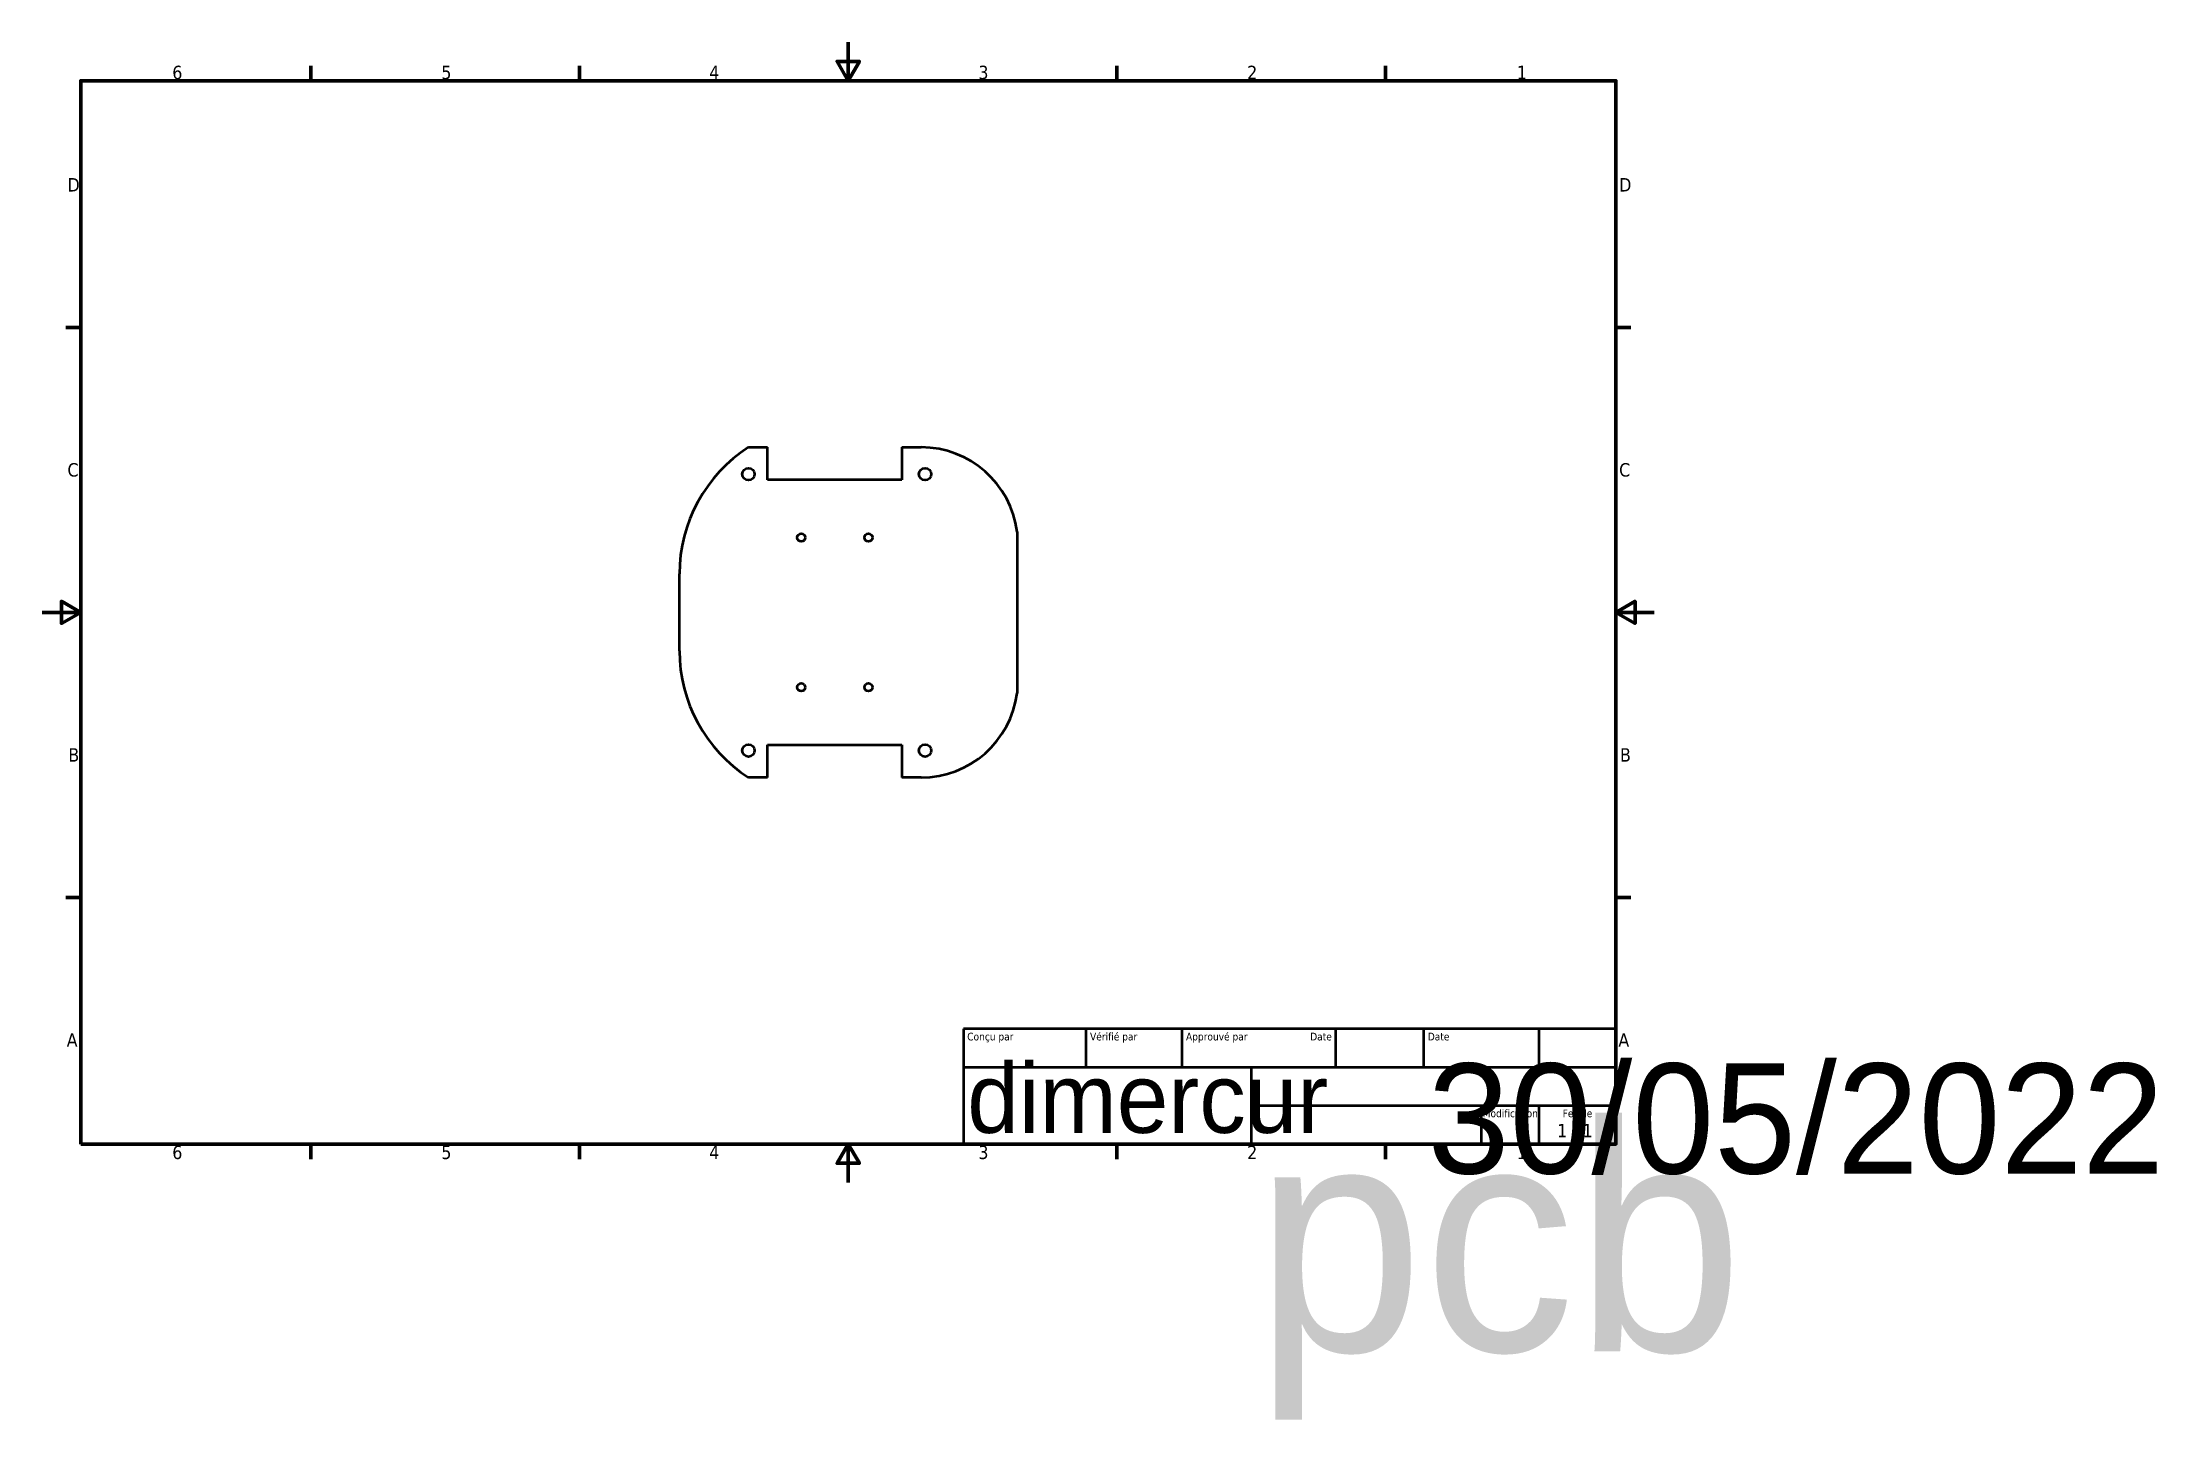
# Model space of a CAD drawing. Header units: millimetres. Extents: x 0 to 551, y -62 to 297.
import ezdxf
from ezdxf.enums import TextEntityAlignment as Align

# ---------------------------------------------------------------- set-up
doc = ezdxf.new("R2018")
doc.units = ezdxf.units.MM
for name, color, linetype, lineweight in [('Cadre (ISO)', 7, 'Continuous', 70), ('Titre (ISO)', 7, 'Continuous', 50), ('Visible (ISO)', 7, 'Continuous', 50)]:
    doc.layers.add(name, color=color, linetype=linetype, lineweight=lineweight)
doc.styles.get("Standard").update_dxf_attribs({"font": 'tahoma.ttf'})
doc.styles.add('Style de texte41', font='tahoma.ttf')
doc.styles.add('Texte de note (ISO)', font='tahoma.ttf')

# ---------------------------------------------------------------- blocks, each defined once
blk = doc.blocks.new('Cadres Cadre par défaut')
at = {"layer": 'Cadre (ISO)'}
for p, q in [((70, 287), (70, 290.9)), ((140, 287), (140, 290.9)), ((280, 287), (280, 290.9)), ((350, 287), (350, 290.9)), ((10, 222.75), (6.1, 222.75)), ((410, 222.75), (413.9, 222.75)), ((10, 74.25), (6.1, 74.25)), ((410, 74.25), (413.9, 74.25)), ((70, 10), (70, 6.1)), ((140, 10), (140, 6.1)), ((280, 10), (280, 6.1)), ((350, 10), (350, 6.1))]:
    blk.add_line(p, q, dxfattribs=at)
at = {"layer": 'Cadre (ISO)', "flags": 128}
for points in [[(210, 297), (210, 287), (207.11, 292), (212.89, 292), (210, 287)], [(10, 10), (10, 287), (410, 287), (410, 10), (10, 10)], [(0, 148.5), (10, 148.5), (5, 151.39), (5, 145.61), (10, 148.5)], [(420, 148.5), (410, 148.5), (415, 151.39), (415, 145.61), (410, 148.5)], [(210, 0), (210, 10), (207.11, 5), (212.89, 5), (210, 10)]]:
    blk.add_lwpolyline(points, dxfattribs=at)
at = {"layer": 'Cadre (ISO)', "char_height": 3.5, "attachment_point": 7, "style": 'Texte de note (ISO)'}
for s, insert in [('6', (33.88, 287.33)), ('5', (103.98, 287.33)), ('4', (173.78, 287.4)), ('3', (243.91, 287.33)), ('2', (313.94, 287.4)), ('1', (384.21, 287.4)), ('D', (6.57, 258.13)), ('D', (410.87, 258.13)), ('C', (6.56, 183.81)), ('C', (410.86, 183.81)), ('B', (6.78, 109.63)), ('B', (411.08, 109.63)), ('A', (6.36, 35.38)), ('A', (410.66, 35.38)), ('6', (33.88, 6.03)), ('5', (103.98, 6.03)), ('4', (173.78, 6.1)), ('3', (243.91, 6.03)), ('2', (313.94, 6.1)), ('1', (384.21, 6.1))]:
    blk.add_mtext(s, dxfattribs=dict(at, insert=insert))
blk = doc.blocks.new('Cartouches ISO')
at = {"layer": 'Titre (ISO)'}
for p, q in [((270.07, 130), (100.07, 130)), ((100.07, 130), (100.07, 100)), ((132.07, 120), (132.07, 130)), ((157.07, 120), (157.07, 130)), ((197.07, 120), (197.07, 130)), ((220.07, 120), (220.07, 130)), ((250.07, 120), (250.07, 130)), ((270.07, 100), (270.07, 130)), ((100.07, 120), (270.07, 120)), ((175.07, 120), (175.07, 100)), ((270.07, 110), (175.07, 110)), ((235.07, 100), (235.07, 110)), ((250.07, 100), (250.07, 110)), ((100.07, 100), (270.07, 100))]:
    blk.add_line(p, q, dxfattribs=at)
at = {"layer": 'Titre (ISO)', "style": 'Style de texte41'}
for s, p in [('Conçu par', (101.07, 129)), ('Vérifié par', (133.07, 129)), ('Approuvé par', (158.07, 129)), ('Date', (221.07, 129))]:
    blk.add_text(s, height=2, dxfattribs=at).set_placement(p, align=Align.TOP_LEFT)
blk.add_text('Date', height=2, dxfattribs=at).set_placement((196.07, 129), align=Align.TOP_RIGHT)
for s, p in [('Modification', (242.57, 109)), ('Feuille', (260.07, 109))]:
    blk.add_text(s, height=2, dxfattribs=at).set_placement(p, align=Align.TOP_CENTER)
at = {"layer": 'Titre (ISO)', "style": 'Texte de note (ISO)'}
blk.add_text('1 / 1 ', height=3.5, dxfattribs=at).set_placement((260.07, 103.5), align=Align.MIDDLE_CENTER)
at = {"layer": 'Titre (ISO)', "lineweight": 30, "flags": 104}
for tag, p in [('AUTEUR', (101.07, 121)), ('VERIFIE_PAR', (133.07, 121)), ('APPR._PR_CONCEPTION_PAR', (158.07, 121)), ('DATE_DE_CREATION', (221.07, 121))]:
    blk.add_attdef(tag, text='', height=2.5, dxfattribs=at).set_placement(p, align=Align.BOTTOM_LEFT)
blk.add_attdef("DATE_D'APPR._PR_CONCEPTION", text='', height=2.5, dxfattribs=at).set_placement((196.07, 121), align=Align.BOTTOM_RIGHT)
for tag, p in [('TITRE', (222.57, 115)), ('SOCIETE', (137.41, 109.96)), ('NUMERO_DE_REVISION', (242.57, 103.5))]:
    blk.add_attdef(tag, text='', height=3.5, dxfattribs=at).set_placement(p, align=Align.MIDDLE_CENTER)
blk.add_attdef('NUMERO_DE_PIECE', text='', height=3.5, dxfattribs=at).set_placement((176.07, 105), align=Align.MIDDLE_LEFT)

msp = doc.modelspace()

# ---------------------------------------------------------------- linework, layer by layer
at = {"layer": 'Visible (ISO)'}
for p, q in [((184, 191.5), (189, 191.5)), ((189, 183), (189, 191.5)), ((224, 191.5), (224, 183)), ((224, 191.5), (229, 191.5)), ((224, 183), (189, 183)), ((254, 169.5), (254, 127.5)), ((166, 138.5), (166, 158.5)), ((189, 114), (224, 114)), ((189, 105.5), (189, 114)), ((224, 114), (224, 105.5)), ((189, 105.5), (184, 105.5)), ((229, 105.5), (224, 105.5))]:
    msp.add_line(p, q, dxfattribs=at)
for centre, radius in [((184, 184.5), 1.6), ((230, 184.5), 1.6), ((197.75, 168), 1.05), ((215.25, 168), 1.05), ((197.75, 129), 1.05), ((215.25, 129), 1.05), ((184, 112.5), 1.6), ((230, 112.5), 1.6)]:
    msp.add_circle(centre, radius, dxfattribs=at)
for centre, radius, start, end in [((205.25, 158.5), 39.25, 122.7791, 180), ((229, 166.3), 25.2, 7.3044, 90), ((205.25, 138.5), 39.25, 180, 237.2209), ((229, 130.7), 25.2, 270, 352.6956)]:
    msp.add_arc(centre, radius, start, end, dxfattribs=at)

# ---------------------------------------------------------------- block references
msp.add_blockref('Cadres Cadre par défaut', (0, 0))
ref = msp.add_blockref('Cartouches ISO', (139.93, -90))
lines = msp.add_mtext('pcb', dxfattribs={"layer": 'Titre (ISO)', "insert": (316, 15), "char_height": 59, "attachment_point": 1})
ref.add_attrib('NUMERO_DE_PIECE', '', (316, 15), dxfattribs={"flags": 104}).embed_mtext(lines)
lines = msp.add_mtext('dimercur', dxfattribs={"layer": 'Titre (ISO)', "insert": (241, 31), "char_height": 18.084, "attachment_point": 1})
ref.add_attrib('AUTEUR', '', (241, 31), dxfattribs={"flags": 104}).embed_mtext(lines)
lines = msp.add_mtext('30/05/2022', dxfattribs={"layer": 'Titre (ISO)', "insert": (361, 31), "char_height": 28.667, "attachment_point": 1})
ref.add_attrib('DATE_DE_CREATION', '', (361, 31), dxfattribs={"flags": 104}).embed_mtext(lines)

doc.saveas('drawing.dxf')
